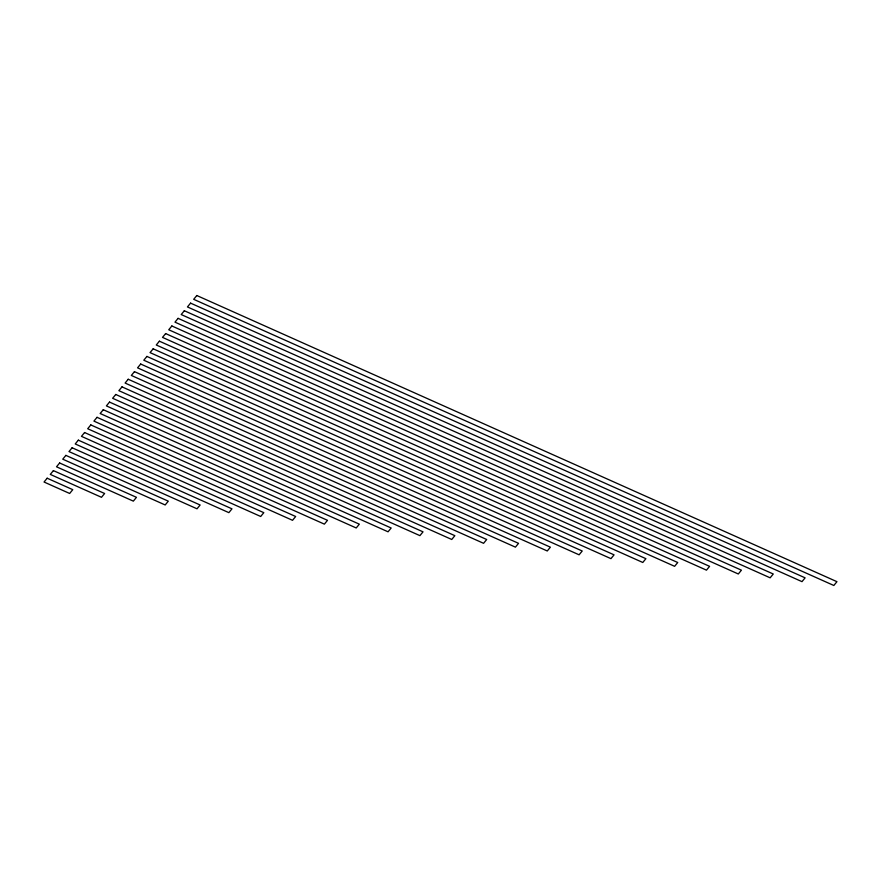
<?xml version="1.0" encoding="UTF-8"?>
<svg xmlns="http://www.w3.org/2000/svg" width="881" height="881" viewBox="0 0 881 881"><rect width="100%" height="100%" fill="white"/><g stroke="black" fill="none" stroke-linecap="round" stroke-linejoin="round"><path stroke-width="1.32" d="M47.167 478.218L44.05 482.017L69.654 493.47L72.771 489.66L47.167 478.218M53.4 470.608L50.283 474.407L101.491 497.302L104.619 493.492L53.4 470.608M59.633 462.988L56.516 466.798L133.339 501.135L136.456 497.325L59.633 462.988M65.877 455.378L62.749 459.188L165.176 504.967L168.293 501.168L65.877 455.378M72.11 447.768L68.993 451.568L197.014 508.8L200.141 505L72.11 447.768M78.343 440.159L75.226 443.958L228.862 512.643L231.978 508.833L78.343 440.159M84.576 432.538L81.459 436.348L260.699 516.475L263.815 512.665L84.576 432.538M90.809 424.928L87.693 428.739L292.536 520.308L295.664 516.497L90.809 424.928M97.042 417.319L93.926 421.118L324.384 524.14L327.501 520.33L97.042 417.319M103.275 409.709L100.159 413.508L356.221 527.972L359.338 524.162L103.275 409.709M109.519 402.088L106.392 405.899L388.058 531.805L391.175 528.005L109.519 402.088M115.752 394.479L112.636 398.289L419.907 535.637L423.023 531.838L115.752 394.479M121.985 386.869L118.869 390.668L451.744 539.48L454.86 535.67L121.985 386.869M128.219 379.259L125.102 383.059L483.581 543.313L486.697 539.502L128.219 379.259M134.452 371.639L131.335 375.449L515.429 547.145L518.546 543.335L134.452 371.639M140.685 364.029L137.568 367.84L547.266 550.977L550.383 547.167L140.685 364.029M146.918 356.42L143.801 360.219L579.103 554.81L582.22 550.999L146.918 356.42M153.162 348.81L150.045 352.609L610.951 558.642L614.068 554.843L153.162 348.81M159.395 341.189L156.278 345L642.789 562.474L645.905 558.675L159.395 341.189M165.628 333.58L162.511 337.39L674.626 566.318L677.742 562.507L165.628 333.58M171.861 325.97L168.745 329.769L706.474 570.15L709.59 566.34L171.861 325.97M178.094 318.349L174.978 322.16L738.311 573.983L741.428 570.172L178.094 318.349M184.327 310.74L181.211 314.55L770.148 577.815L773.265 574.005L184.327 310.74M190.571 303.13L187.444 306.94L801.996 581.647L805.113 577.837L190.571 303.13M196.804 295.52L193.688 299.32L833.833 585.48L836.95 581.68L196.804 295.52"/></g></svg>
